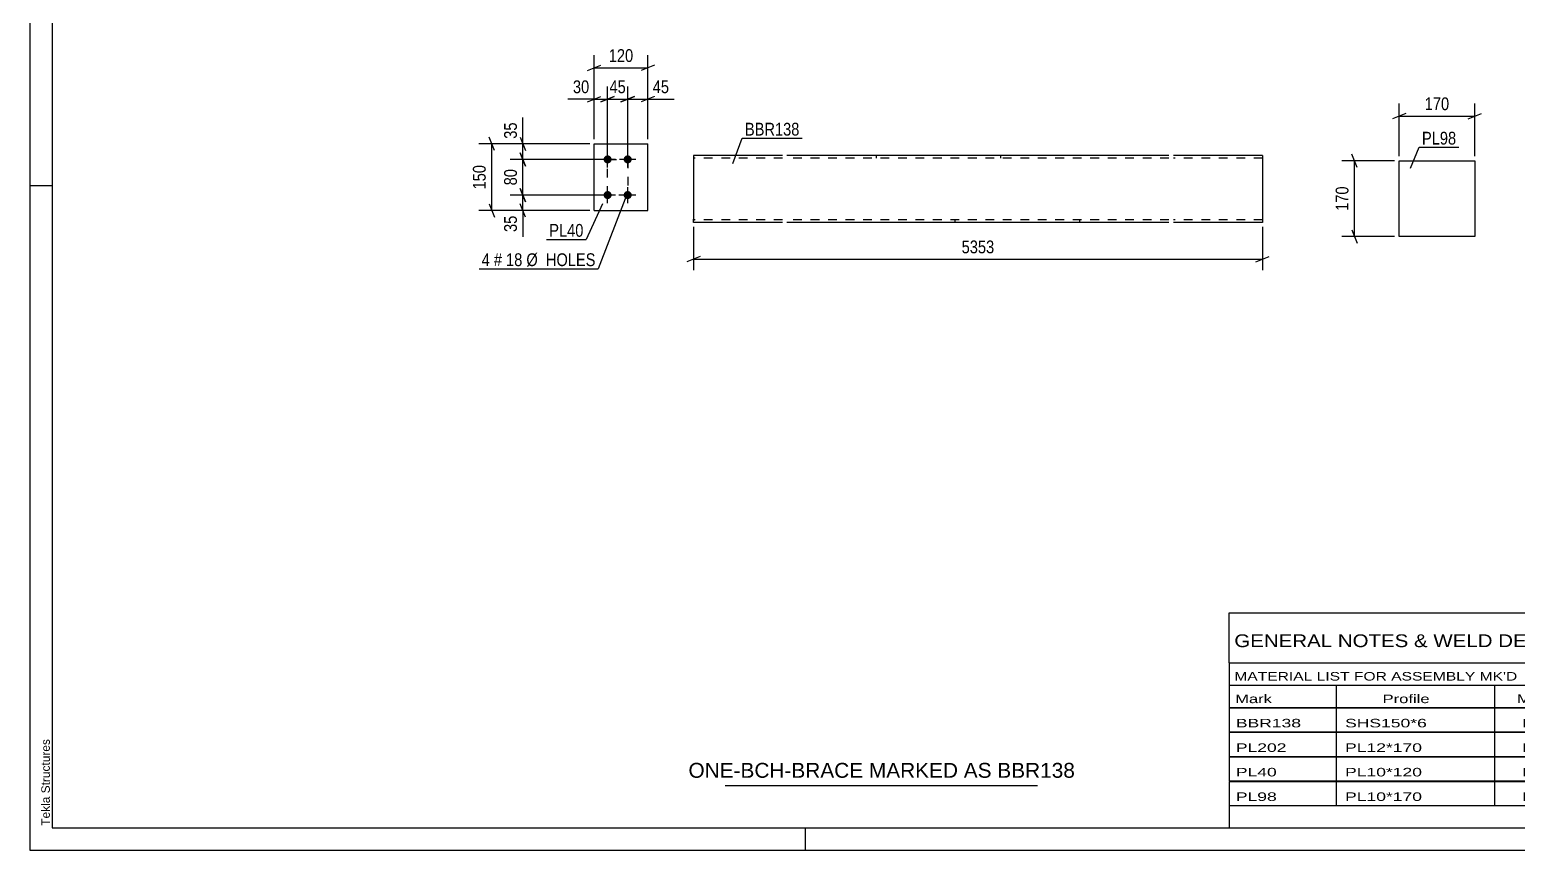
# Model space of a CAD drawing. Header units: millimetres. Extents: x 0 to 594, y 0 to 420.
# Drawn here: x 0 to 333.8, y 0 to 184 of the extents above; entities that cross this region are included whole.
import ezdxf

# ---------------------------------------------------------------- set-up
doc = ezdxf.new("R2010")
doc.units = ezdxf.units.MM
doc.linetypes.add('DXK_LINE_DOT2', pattern=[3.9198, 1.9599, -1.9599])
doc.styles.add('Arial', font='ARIAL.TTF', dxfattribs={"height": 0.2})
doc.styles.add('Arial Narrow', font='ARIALN.TTF', dxfattribs={"height": 0.2})

# ---------------------------------------------------------------- blocks, each defined once
blk = doc.blocks.new('Unknown-580611074-1130')
at = {"color": 5, "linetype": 'Continuous'}
for p, q in [((0, 420), (0, 0)), ((5, 415), (5, 5)), ((5, 149), (0, 149)), ((5, 5), (589, 5)), ((174, 0), (174, 5)), ((0, 0), (594, 0))]:
    blk.add_line(p, q, dxfattribs=at)
at = {"color": 174, "linetype": 'Continuous', "style": 'Arial'}
blk.add_text('Tekla Structures', height=1.9102, rotation=90, dxfattribs=at).set_placement((4.5, 5.5))
blk = doc.blocks.new('Part-580611074-2167 - 2161')
at = {"color": 2, "linetype": 'Continuous'}
for p, q in [((126.6, 143.47), (126.6, 158.47)), ((126.6, 158.47), (138.6, 158.47)), ((138.6, 143.47), (138.6, 158.47)), ((126.6, 143.47), (126.6, 143.47)), ((126.6, 143.47), (138.6, 143.47)), ((138.6, 143.47), (138.6, 143.47))]:
    blk.add_line(p, q, dxfattribs=at)
at = {"color": 7, "linetype": 'DXK_LINE_DOT2'}
for p, q in [((126.6, 158.47), (138.6, 158.47)), ((126.6, 143.47), (126.6, 143.47)), ((126.6, 143.47), (138.6, 143.47)), ((138.6, 143.47), (138.6, 143.47))]:
    blk.add_line(p, q, dxfattribs=at)
blk = doc.blocks.new('Bolt-580611074-2200 - 2161')
at = {"linetype": 'Continuous'}
for points in [[(129.6, 154.07), (129.41, 154.08), (129.23, 154.14), (129.07, 154.24), (128.93, 154.36), (128.82, 154.52), (128.74, 154.69), (128.7, 154.87), (128.7, 155.06), (128.74, 155.24), (128.82, 155.42), (128.93, 155.57), (129.07, 155.69), (129.23, 155.79), (129.41, 155.85), (129.6, 155.87), (129.79, 155.85), (129.97, 155.79), (130.13, 155.69), (130.27, 155.57), (130.38, 155.42), (130.46, 155.24), (130.49, 155.06), (130.49, 154.87), (130.46, 154.69), (130.38, 154.52), (130.27, 154.36), (130.13, 154.24), (129.97, 154.14), (129.79, 154.08)], [(134.1, 154.07), (133.91, 154.08), (133.73, 154.14), (133.57, 154.24), (133.43, 154.36), (133.32, 154.52), (133.24, 154.69), (133.2, 154.87), (133.2, 155.06), (133.24, 155.24), (133.32, 155.42), (133.43, 155.57), (133.57, 155.69), (133.73, 155.79), (133.91, 155.85), (134.1, 155.87), (134.29, 155.85), (134.47, 155.79), (134.63, 155.69), (134.77, 155.57), (134.88, 155.42), (134.96, 155.24), (134.99, 155.06), (134.99, 154.87), (134.96, 154.69), (134.88, 154.52), (134.77, 154.36), (134.63, 154.24), (134.47, 154.14), (134.29, 154.08)], [(129.6, 146.07), (129.41, 146.08), (129.23, 146.14), (129.07, 146.24), (128.93, 146.36), (128.82, 146.52), (128.74, 146.69), (128.7, 146.87), (128.7, 147.06), (128.74, 147.24), (128.82, 147.42), (128.93, 147.57), (129.07, 147.69), (129.23, 147.79), (129.41, 147.85), (129.6, 147.87), (129.79, 147.85), (129.97, 147.79), (130.13, 147.69), (130.27, 147.57), (130.38, 147.42), (130.46, 147.24), (130.49, 147.06), (130.49, 146.87), (130.46, 146.69), (130.38, 146.52), (130.27, 146.36), (130.13, 146.24), (129.97, 146.14), (129.79, 146.08)], [(134.1, 146.07), (133.91, 146.08), (133.73, 146.14), (133.57, 146.24), (133.43, 146.36), (133.32, 146.52), (133.24, 146.69), (133.2, 146.87), (133.2, 147.06), (133.24, 147.24), (133.32, 147.42), (133.43, 147.57), (133.57, 147.69), (133.73, 147.79), (133.91, 147.85), (134.1, 147.87), (134.29, 147.85), (134.47, 147.79), (134.63, 147.69), (134.77, 147.57), (134.88, 147.42), (134.96, 147.24), (134.99, 147.06), (134.99, 146.87), (134.96, 146.69), (134.88, 146.52), (134.77, 146.36), (134.63, 146.24), (134.47, 146.14), (134.29, 146.08)]]:
    blk.add_hatch(color=1, dxfattribs=at).paths.add_polyline_path(points)
at = {"color": 1, "linetype": 'Continuous'}
for p, q in [((131.4, 154.97), (127.8, 154.97)), ((129.6, 153.17), (129.6, 156.77)), ((135.9, 154.97), (132.3, 154.97)), ((134.1, 153.17), (134.1, 156.77)), ((131.4, 146.97), (127.8, 146.97)), ((129.6, 145.17), (129.6, 148.77)), ((135.9, 146.97), (132.3, 146.97)), ((134.1, 145.17), (134.1, 148.77))]:
    blk.add_line(p, q, dxfattribs=at)
blk = doc.blocks.new('Part-580611074-2404 - 2398')
at = {"color": 2, "linetype": 'Continuous'}
for p, q in [((307.1, 154.66), (324.1, 154.66)), ((307.1, 137.66), (307.1, 154.66)), ((324.1, 154.66), (324.1, 137.66)), ((324.1, 137.66), (307.1, 137.66))]:
    blk.add_line(p, q, dxfattribs=at)
blk = doc.blocks.new('Part-580611074-2436 - 2428')
at = {"color": 2, "linetype": 'Continuous'}
for p, q in [((168.83, 155.82), (148.83, 155.82)), ((148.83, 155.82), (148.83, 154.62)), ((148.83, 154.62), (148.83, 141.56)), ((255.49, 155.82), (169.83, 155.82)), ((276.49, 155.82), (256.49, 155.82)), ((276.49, 155.82), (276.49, 155.72)), ((276.49, 155.72), (276.49, 154.62)), ((276.49, 154.62), (276.49, 140.82)), ((148.83, 140.91), (148.83, 141.56)), ((148.83, 140.82), (148.83, 140.91)), ((168.83, 140.82), (148.83, 140.82)), ((255.49, 140.82), (169.83, 140.82)), ((276.49, 140.82), (256.49, 140.82))]:
    blk.add_line(p, q, dxfattribs=at)
at = {"color": 7, "linetype": 'DXK_LINE_DOT2'}
for p, q in [((168.83, 155.22), (148.83, 155.22)), ((255.49, 155.22), (169.83, 155.22)), ((189.83, 155.82), (189.83, 155.22)), ((217.75, 155.82), (217.75, 155.22)), ((276.49, 155.22), (256.49, 155.22)), ((276.49, 155.46), (276.49, 154.62)), ((148.83, 141.56), (148.83, 141.17)), ((148.83, 141.42), (148.83, 141.46)), ((168.83, 141.42), (148.83, 141.42)), ((255.49, 141.42), (169.83, 141.42)), ((207.57, 140.82), (207.57, 141.42)), ((235.49, 140.82), (235.49, 141.42)), ((276.49, 141.42), (256.49, 141.42)), ((276.49, 141.46), (276.49, 141.56)), ((276.49, 141.42), (276.49, 141.46)), ((276.49, 141.42), (276.49, 141.46))]:
    blk.add_line(p, q, dxfattribs=at)
blk = doc.blocks.new('Rectangle-580611074-2384 - 2161')
at = {"color": 1, "linetype": 'DXK_LINE_DOT2'}
blk.add_lwpolyline([(129.6, 154.97), (134.1, 154.97), (134.1, 146.97), (129.6, 146.97), (129.6, 154.97)], close=True, dxfattribs=at)
blk = doc.blocks.new('StraightDimension-580611074-2344 - 2161')
at = {"color": 7, "linetype": 'Continuous'}
for p, q in [((129.6, 155.97), (129.6, 171.32)), ((134.1, 155.97), (134.1, 171.32)), ((128.1, 167.87), (131.1, 169.07)), ((129.6, 168.47), (134.1, 168.47)), ((135.6, 169.07), (132.6, 167.87))]:
    blk.add_line(p, q, dxfattribs=at)
at = {"color": 0}
blk.add_wipeout([(134.28, 169.22), (134.28, 173.42), (129.42, 173.42), (129.42, 169.22)], dxfattribs=at)
at = {"color": 3, "style": 'Arial Narrow'}
blk.add_text('45', height=2.863, dxfattribs=at).set_placement((130.02, 169.82))
blk = doc.blocks.new('StraightDimension-580611074-2300 - 2161')
at = {"color": 7, "linetype": 'Continuous'}
for p, q in [((125.6, 158.47), (107.75, 158.47)), ((110, 159.97), (111.2, 156.97)), ((110.6, 154.97), (110.6, 158.47)), ((128.6, 154.97), (107.75, 154.97)), ((111.2, 153.47), (110, 156.47))]:
    blk.add_line(p, q, dxfattribs=at)
at = {"color": 0}
blk.add_wipeout([(109.85, 163.85), (105.65, 163.85), (105.65, 158.99), (109.85, 158.99)], dxfattribs=at)
at = {"color": 7, "linetype": 'Continuous'}
blk.add_line((110.6, 158.47), (110.6, 164.37), dxfattribs=at)
blk.add_line((110.6, 158.47), (110.6, 164.37), dxfattribs=at)
at = {"color": 3, "style": 'Arial Narrow'}
blk.add_text('35', height=2.863, rotation=90.0002, dxfattribs=at).set_placement((109.25, 159.59))
blk = doc.blocks.new('StraightDimension-580611074-2277 - 2161')
at = {"color": 7, "linetype": 'Continuous'}
for p, q in [((128.6, 146.97), (107.75, 146.97)), ((110, 148.47), (111.2, 145.47)), ((110.6, 143.47), (110.6, 146.97)), ((111.2, 141.97), (110, 144.97)), ((125.6, 143.47), (107.75, 143.47))]:
    blk.add_line(p, q, dxfattribs=at)
at = {"color": 0}
blk.add_wipeout([(109.85, 142.94), (105.65, 142.94), (105.65, 138.08), (109.85, 138.08)], dxfattribs=at)
at = {"color": 7, "linetype": 'Continuous'}
blk.add_line((110.6, 143.47), (110.6, 137.56), dxfattribs=at)
blk.add_line((110.6, 143.47), (110.6, 137.56), dxfattribs=at)
at = {"color": 3, "style": 'Arial Narrow'}
blk.add_text('35', height=2.863, rotation=90.0002, dxfattribs=at).set_placement((109.25, 138.68))
blk = doc.blocks.new('StraightDimension-580611074-2290 - 2161')
at = {"color": 7, "linetype": 'Continuous'}
for p, q in [((128.6, 154.97), (107.75, 154.97)), ((110, 156.47), (111.2, 153.47)), ((110.6, 146.97), (110.6, 154.97)), ((128.6, 146.97), (107.75, 146.97)), ((111.2, 145.47), (110, 148.47))]:
    blk.add_line(p, q, dxfattribs=at)
at = {"color": 0}
blk.add_wipeout([(109.85, 153.39), (105.65, 153.39), (105.65, 148.54), (109.85, 148.54)], dxfattribs=at)
at = {"color": 3, "style": 'Arial Narrow'}
blk.add_text('80', height=2.863, rotation=90.0002, dxfattribs=at).set_placement((109.25, 149.14))
blk = doc.blocks.new('StraightDimension-580611074-2314 - 2161')
at = {"color": 7, "linetype": 'Continuous'}
for p, q in [((125.6, 158.47), (100.75, 158.47)), ((104.2, 156.97), (103, 159.97)), ((103.6, 143.47), (103.6, 158.47)), ((103, 144.97), (104.2, 141.97)), ((125.6, 143.47), (100.75, 143.47))]:
    blk.add_line(p, q, dxfattribs=at)
at = {"color": 0}
blk.add_wipeout([(102.85, 154.31), (98.65, 154.31), (98.65, 147.62), (102.85, 147.62)], dxfattribs=at)
at = {"color": 3, "style": 'Arial Narrow'}
blk.add_text('150', height=2.863, rotation=90.0002, dxfattribs=at).set_placement((102.25, 148.22))
blk = doc.blocks.new('StraightDimension-580611074-2331 - 2161')
at = {"color": 7, "linetype": 'Continuous'}
for p, q in [((126.6, 159.47), (126.6, 171.32)), ((129.6, 155.97), (129.6, 171.32)), ((125.1, 167.87), (128.1, 169.07)), ((126.6, 168.47), (129.6, 168.47)), ((131.1, 169.07), (128.1, 167.87))]:
    blk.add_line(p, q, dxfattribs=at)
at = {"color": 0}
blk.add_wipeout([(126.07, 169.22), (126.07, 173.42), (121.22, 173.42), (121.22, 169.22)], dxfattribs=at)
at = {"color": 7, "linetype": 'Continuous'}
blk.add_line((126.6, 168.47), (120.69, 168.47), dxfattribs=at)
blk.add_line((126.6, 168.47), (120.69, 168.47), dxfattribs=at)
at = {"color": 3, "style": 'Arial Narrow'}
blk.add_text('30', height=2.863, dxfattribs=at).set_placement((121.82, 169.82))
blk = doc.blocks.new('StraightDimension-580611074-2354 - 2161')
at = {"color": 7, "linetype": 'Continuous'}
for p, q in [((134.1, 155.97), (134.1, 171.32)), ((138.6, 159.47), (138.6, 171.32)), ((132.6, 167.87), (135.6, 169.07)), ((134.1, 168.47), (138.6, 168.47)), ((140.1, 169.07), (137.1, 167.87))]:
    blk.add_line(p, q, dxfattribs=at)
at = {"color": 0}
blk.add_wipeout([(143.98, 169.22), (143.98, 173.42), (139.12, 173.42), (139.12, 169.22)], dxfattribs=at)
at = {"color": 7, "linetype": 'Continuous'}
blk.add_line((138.6, 168.47), (144.51, 168.47), dxfattribs=at)
blk.add_line((138.6, 168.47), (144.51, 168.47), dxfattribs=at)
at = {"color": 3, "style": 'Arial Narrow'}
blk.add_text('45', height=2.863, dxfattribs=at).set_placement((139.72, 169.82))
blk = doc.blocks.new('StraightDimension-580611074-2368 - 2161')
at = {"color": 7, "linetype": 'Continuous'}
for p, q in [((126.6, 159.47), (126.6, 178.32)), ((138.6, 159.47), (138.6, 178.32)), ((125.1, 174.87), (128.1, 176.07)), ((126.6, 175.47), (138.6, 175.47)), ((140.1, 176.07), (137.1, 174.87))]:
    blk.add_line(p, q, dxfattribs=at)
at = {"color": 0}
blk.add_wipeout([(135.94, 176.22), (135.94, 180.42), (129.26, 180.42), (129.26, 176.22)], dxfattribs=at)
at = {"color": 3, "style": 'Arial Narrow'}
blk.add_text('120', height=2.863, dxfattribs=at).set_placement((129.86, 176.82))
blk = doc.blocks.new('StraightDimension-580611074-2406 - 2398')
at = {"color": 7, "linetype": 'Continuous'}
for p, q in [((307.1, 155.66), (307.1, 167.51)), ((324.1, 155.66), (324.1, 167.51)), ((308.6, 165.26), (305.6, 164.06)), ((307.1, 164.66), (324.1, 164.66)), ((322.6, 164.06), (325.6, 165.26))]:
    blk.add_line(p, q, dxfattribs=at)
at = {"color": 0}
blk.add_wipeout([(318.95, 165.41), (318.95, 169.61), (312.26, 169.61), (312.26, 165.41)], dxfattribs=at)
at = {"color": 3, "style": 'Arial Narrow'}
blk.add_text('170', height=2.863, dxfattribs=at).set_placement((312.86, 166.01))
blk = doc.blocks.new('StraightDimension-580611074-2417 - 2398')
at = {"color": 7, "linetype": 'Continuous'}
for p, q in [((306.1, 154.66), (294.25, 154.66)), ((297.7, 153.16), (296.5, 156.16)), ((297.1, 137.66), (297.1, 154.66)), ((306.1, 137.66), (294.25, 137.66)), ((296.5, 139.16), (297.7, 136.16))]:
    blk.add_line(p, q, dxfattribs=at)
at = {"color": 0}
blk.add_wipeout([(296.35, 149.5), (292.15, 149.5), (292.15, 142.82), (296.35, 142.82)], dxfattribs=at)
at = {"color": 3, "style": 'Arial Narrow'}
blk.add_text('170', height=2.863, rotation=90.0002, dxfattribs=at).set_placement((295.75, 143.42))
blk = doc.blocks.new('StraightDimension-580611074-2441 - 2428')
at = {"color": 7, "linetype": 'Continuous'}
for p, q in [((148.83, 139.82), (148.83, 130.15)), ((276.49, 139.82), (276.49, 130.15)), ((150.33, 133.15), (147.33, 131.95)), ((148.83, 132.55), (276.49, 132.55)), ((274.99, 131.95), (277.99, 133.15))]:
    blk.add_line(p, q, dxfattribs=at)
at = {"color": 0}
blk.add_wipeout([(216.92, 133.3), (216.92, 137.5), (208.4, 137.5), (208.4, 133.3)], dxfattribs=at)
at = {"color": 3, "style": 'Arial Narrow'}
blk.add_text('5353', height=2.863, dxfattribs=at).set_placement((209, 133.9))
blk = doc.blocks.new('Unknown-580611074-4314')
at = {"color": 7, "linetype": 'Continuous'}
for p, q in [((269, 53.25), (429, 53.25)), ((269, 42), (269, 53.25)), ((429, 53.25), (429, 42)), ((269, 42), (429, 42)), ((269, 42), (269, 37)), ((429, 42), (429, 37)), ((269, 37), (429, 37)), ((269, 37), (269, 32)), ((293, 37), (293, 32)), ((328.5, 37), (328.5, 32)), ((354.5, 37), (354.5, 32)), ((367.5, 37), (367.5, 32)), ((385, 37), (385, 32)), ((407, 37), (407, 32)), ((429, 37), (429, 32)), ((269, 32), (429, 32)), ((269, 31.95), (269, 26.55)), ((269, 31.95), (429, 31.95)), ((293, 32), (293, 26.5)), ((328.5, 32), (328.5, 26.5)), ((354.5, 32), (354.5, 26.5)), ((367.5, 32), (367.5, 26.5)), ((385, 32), (385, 26.5)), ((407, 32), (407, 26.5)), ((429, 31.95), (429, 26.55)), ((269, 26.55), (429, 26.55)), ((269, 26.45), (269, 21.05)), ((269, 26.45), (429, 26.45)), ((293, 26.5), (293, 21)), ((328.5, 26.5), (328.5, 21)), ((354.5, 26.5), (354.5, 21)), ((367.5, 26.5), (367.5, 21)), ((385, 26.5), (385, 21)), ((407, 26.5), (407, 21)), ((429, 26.45), (429, 21.05)), ((269, 21.05), (429, 21.05)), ((269, 20.95), (269, 15.55)), ((269, 20.95), (429, 20.95)), ((293, 21), (293, 15.5)), ((328.5, 21), (328.5, 15.5)), ((354.5, 21), (354.5, 15.5)), ((367.5, 21), (367.5, 15.5)), ((385, 21), (385, 15.5)), ((407, 21), (407, 15.5)), ((429, 20.95), (429, 15.55)), ((269, 15.55), (429, 15.55)), ((269, 15.45), (269, 10.05)), ((269, 15.45), (429, 15.45)), ((293, 15.5), (293, 10)), ((328.5, 15.5), (328.5, 10)), ((354.5, 15.5), (354.5, 10)), ((367.5, 15.5), (367.5, 10)), ((385, 15.5), (385, 10)), ((407, 15.5), (407, 10)), ((429, 15.45), (429, 10.05)), ((269, 10.05), (429, 10.05)), ((269, 10), (429, 10)), ((269, 10), (269, 5)), ((385, 10), (385, 5)), ((407, 10), (407, 5)), ((429, 10), (429, 5)), ((269, 5), (429, 5))]:
    blk.add_line(p, q, dxfattribs=at)
at = {"color": 7, "style": 'Arial Narrow'}
for s, height, width, p in [('GENERAL NOTES & WELD DETAILS :', 2.8633, 1.4, (270.15, 45.56)), ('REFER TYP DRAWING TYP-01', 1.9089, 1.6, (353.7, 45.66)), ('No. Required', 1.9089, 1.6, (400.41, 38.06)), ("MATERIAL LIST FOR ASSEMBLY MK'D", 1.9089, 1.6, (270.15, 38.06)), ('BBR138', 1.909, 1.794707, (361.48, 37.97)), ('1', 1.91, 1.794707, (391.08, 38.06)), ('Mark', 1.909, 1.7, (270.34, 33)), ('Profile', 1.909, 1.7, (303.41, 33)), ('Material', 1.909, 1.7, (333.54, 33.06)), ('No.', 1.909, 1.7, (358.5, 33.06)), ('Length', 1.909, 1.7, (369, 33.06)), ('Area', 1.909, 1.7, (391.5, 33.06)), ('Weight', 1.909, 1.7, (411, 33.06))]:
    blk.add_text(s, height=height, dxfattribs=dict(at, width=width)).set_placement(p)
at = {"color": 7, "linetype": 'Continuous', "style": 'Arial Narrow'}
for s, height, width, p in [('BBR138', 1.909, 1.794707, (270.5, 27.56)), ('SHS150*6', 1.909, 1.794707, (295, 27.56)), ('E350', 1.909, 1.794707, (334.74, 27.56)), ('1', 1.91, 1.794707, (358.86, 27.56)), ('5353', 1.909, 1.794707, (371.58, 27.56)), ('3.2', 1.909, 1.794707, (395.32, 27.56)), ('144.9', 1.909, 1.794707, (411.96, 27.56)), ('PL202', 1.909, 1.794707, (270.5, 22.06)), ('PL12*170', 1.909, 1.794707, (295, 22.06)), ('E350', 1.909, 1.794707, (334.74, 22.06)), ('1', 1.91, 1.794707, (358.86, 22.06)), ('706', 1.909, 1.794707, (373.77, 22.06)), ('0.3', 1.909, 1.794707, (395.32, 22.06)), ('11.3', 1.909, 1.794707, (414.14, 22.06)), ('PL40', 1.909, 1.794707, (270.5, 16.56)), ('PL10*120', 1.909, 1.794707, (295, 16.56)), ('E350', 1.909, 1.794707, (334.74, 16.56)), ('4', 1.91, 1.794707, (358.86, 16.56)), ('150', 1.909, 1.794707, (373.77, 16.56)), ('0.0', 1.909, 1.794707, (395.32, 16.56)), ('5.7', 1.909, 1.794707, (416.33, 16.56)), ('PL98', 1.909, 1.794707, (270.5, 11.06)), ('PL10*170', 1.909, 1.794707, (295, 11.06)), ('E350', 1.909, 1.794707, (334.74, 11.06)), ('2', 1.91, 1.794707, (358.86, 11.06)), ('170', 1.909, 1.794707, (373.77, 11.06)), ('0.1', 1.909, 1.794707, (395.32, 11.06)), ('4.5', 1.909, 1.794707, (416.33, 11.06)), ('Total', 1.909, 1.7, (371.33, 6.5)), ('3.8', 1.909, 1.794707, (394.83, 6.5)), ('166.4', 1.909, 1.794707, (411.96, 6.5))]:
    blk.add_text(s, height=height, dxfattribs=dict(at, width=width)).set_placement(p)
blk = doc.blocks.new('Unknown-580611074-4315')
at = {"color": 7, "linetype": 'Continuous'}
blk.add_line((156, 14.5), (226, 14.5), dxfattribs=at)
at = {"color": 7, "style": 'Arial'}
blk.add_text('ONE-BCH-BRACE MARKED AS BBR138', height=3.3428, dxfattribs=at).set_placement((147.73, 16.25))
blk = doc.blocks.new('Mark-580611074-2163 - 2161')
at = {"color": 0}
blk.add_wipeout([(124.19, 137.61), (124.19, 140.61), (116.51, 140.61), (116.51, 137.61)], dxfattribs=at)
blk.add_wipeout([(124.19, 137.61), (124.19, 140.61), (116.51, 140.61), (116.51, 137.61)], dxfattribs=at)
at = {"color": 30, "linetype": 'Continuous'}
for p in [(128.44, 144.97), (115.91, 137.01)]:
    blk.add_line(p, (124.79, 137.01), dxfattribs=at)
at = {"color": 3, "style": 'Arial Narrow'}
blk.add_text('PL40', height=2.863, dxfattribs=at).set_placement((116.51, 137.61))
blk = doc.blocks.new('Mark-580611074-2196 - 2161')
at = {"color": 0}
blk.add_wipeout([(103.19, 131.03), (103.19, 134.03), (101.36, 134.03), (101.36, 131.03)], dxfattribs=at)
blk.add_wipeout([(103.19, 131.03), (103.19, 134.03), (101.36, 134.03), (101.36, 131.03)], dxfattribs=at)
blk.add_wipeout([(105.92, 131.03), (105.92, 134.03), (104.09, 134.03), (104.09, 131.03)], dxfattribs=at)
blk.add_wipeout([(105.92, 131.03), (105.92, 134.03), (104.09, 134.03), (104.09, 131.03)], dxfattribs=at)
at = {"color": 3, "style": 'Arial Narrow'}
blk.add_text('4', height=2.86, dxfattribs=at).set_placement((101.36, 131.03))
at = {"color": 0}
blk.add_wipeout([(110.48, 131.03), (110.48, 134.03), (106.82, 134.03), (106.82, 131.03)], dxfattribs=at)
blk.add_wipeout([(110.48, 131.03), (110.48, 134.03), (106.82, 134.03), (106.82, 131.03)], dxfattribs=at)
at = {"color": 3, "style": 'Arial Narrow'}
blk.add_text('#', height=2.86, dxfattribs=at).set_placement((104.09, 131.03))
at = {"color": 0}
blk.add_wipeout([(126.9, 131.03), (126.9, 134.03), (111.38, 134.03), (111.38, 131.03)], dxfattribs=at)
blk.add_wipeout([(126.9, 131.03), (126.9, 134.03), (111.38, 134.03), (111.38, 131.03)], dxfattribs=at)
at = {"color": 7, "linetype": 'Continuous'}
for p in [(133.93, 147.06), (100.76, 130.43)]:
    blk.add_line(p, (127.5, 130.43), dxfattribs=at)
at = {"color": 3, "style": 'Arial Narrow'}
for s, p in [('18', (106.82, 131.03)), ('Ø  HOLES', (111.38, 131.03))]:
    blk.add_text(s, height=2.863, dxfattribs=at).set_placement(p)
blk = doc.blocks.new('Mark-580611074-2400 - 2398')
at = {"color": 0}
blk.add_wipeout([(319.92, 158.29), (319.92, 161.29), (312.24, 161.29), (312.24, 158.29)], dxfattribs=at)
blk.add_wipeout([(319.92, 158.29), (319.92, 161.29), (312.24, 161.29), (312.24, 158.29)], dxfattribs=at)
at = {"color": 30, "linetype": 'Continuous'}
for p, q in [((309.68, 153.01), (311.64, 157.69)), ((311.64, 157.69), (320.52, 157.69))]:
    blk.add_line(p, q, dxfattribs=at)
at = {"color": 3, "style": 'Arial Narrow'}
blk.add_text('PL98', height=2.863, dxfattribs=at).set_placement((312.24, 158.29))
blk = doc.blocks.new('Mark-580611074-2432 - 2428')
at = {"color": 0}
blk.add_wipeout([(172.63, 160.31), (172.63, 163.31), (160.39, 163.31), (160.39, 160.31)], dxfattribs=at)
blk.add_wipeout([(172.63, 160.31), (172.63, 163.31), (160.39, 163.31), (160.39, 160.31)], dxfattribs=at)
at = {"color": 30, "linetype": 'Continuous'}
for p, q in [((157.65, 154.06), (159.79, 159.71)), ((159.79, 159.71), (173.23, 159.71))]:
    blk.add_line(p, q, dxfattribs=at)
at = {"color": 3, "style": 'Arial Narrow'}
blk.add_text('BBR138', height=2.863, dxfattribs=at).set_placement((160.39, 160.31))

msp = doc.modelspace()

# ---------------------------------------------------------------- block references
for name in ['Unknown-580611074-1130', 'Part-580611074-2167 - 2161', 'Bolt-580611074-2200 - 2161', 'Rectangle-580611074-2384 - 2161', 'Part-580611074-2436 - 2428', 'Part-580611074-2404 - 2398', 'Unknown-580611074-4314', 'Unknown-580611074-4315']:
    msp.add_blockref(name, (0, 0))

# ---------------------------------------------------------------- next in the draw order: block references
for name in ['StraightDimension-580611074-2344 - 2161', 'StraightDimension-580611074-2406 - 2398', 'Mark-580611074-2432 - 2428', 'StraightDimension-580611074-2277 - 2161', 'StraightDimension-580611074-2441 - 2428']:
    msp.add_blockref(name, (0, 0))

# ---------------------------------------------------------------- next in the draw order: block references
for name in ['StraightDimension-580611074-2300 - 2161', 'Mark-580611074-2400 - 2398', 'StraightDimension-580611074-2417 - 2398']:
    msp.add_blockref(name, (0, 0))

# ---------------------------------------------------------------- next in the draw order: block references
msp.add_blockref('StraightDimension-580611074-2290 - 2161', (0, 0))

# ---------------------------------------------------------------- next in the draw order: block references
msp.add_blockref('StraightDimension-580611074-2314 - 2161', (0, 0))

# ---------------------------------------------------------------- next in the draw order: block references
for name in ['StraightDimension-580611074-2331 - 2161', 'Mark-580611074-2163 - 2161']:
    msp.add_blockref(name, (0, 0))

# ---------------------------------------------------------------- next in the draw order: block references
for name in ['StraightDimension-580611074-2354 - 2161', 'Mark-580611074-2196 - 2161']:
    msp.add_blockref(name, (0, 0))

# ---------------------------------------------------------------- next in the draw order: block references
msp.add_blockref('StraightDimension-580611074-2368 - 2161', (0, 0))

doc.saveas('drawing.dxf')
